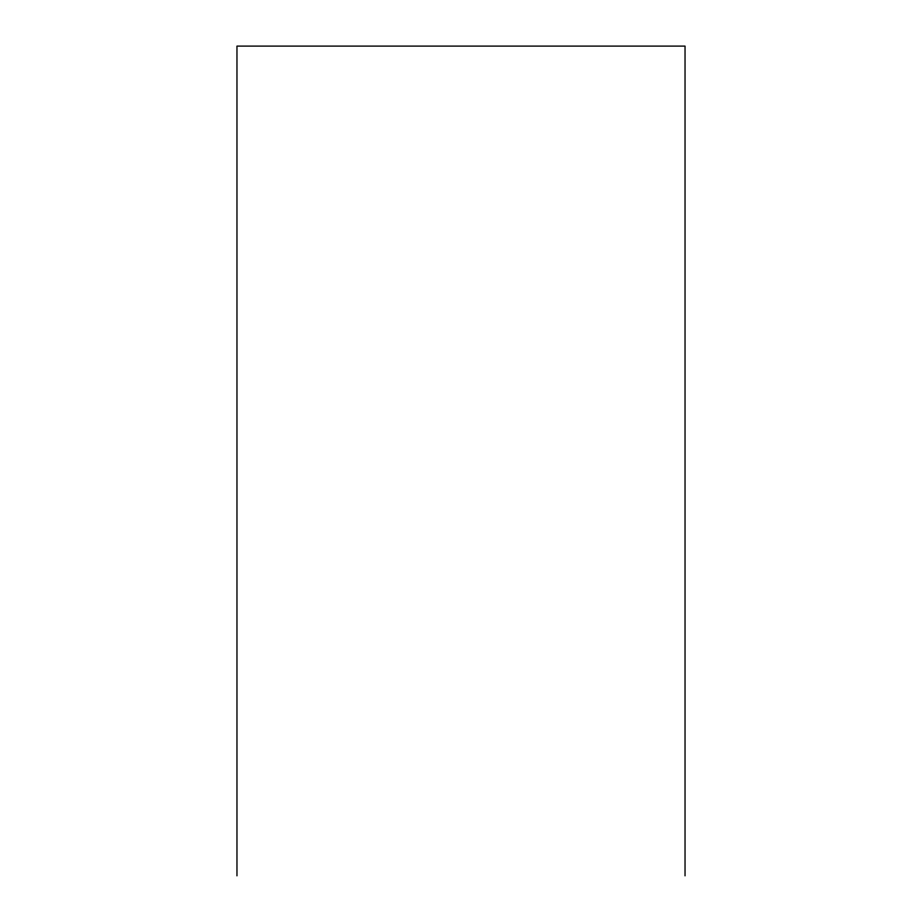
<?xml version="1.0" encoding="UTF-8"?>
<svg xmlns="http://www.w3.org/2000/svg" width="922" height="922" viewBox="0 0 922 922"><rect width="100%" height="100%" fill="white"/><g stroke="black" fill="none" stroke-linecap="round" stroke-linejoin="round"><path stroke-width="1.38" d="M685.034 875.9L685.034 46.1L236.966 46.1L236.966 875.9"/></g></svg>
